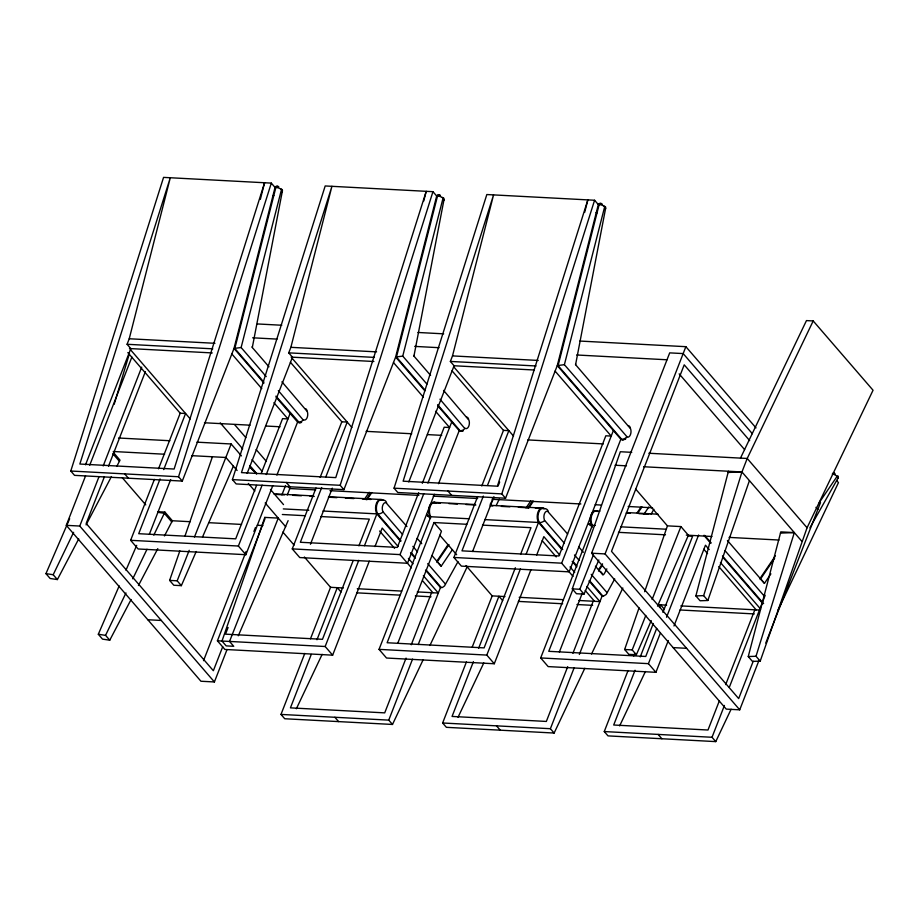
<?xml version="1.0" encoding="UTF-8"?>
<svg xmlns="http://www.w3.org/2000/svg" width="919" height="919" viewBox="0 0 919 919"><rect width="100%" height="100%" fill="white"/><g stroke="black" fill="none" stroke-linecap="round" stroke-linejoin="round"><path stroke-width="1.38" d="M837.554 478.179A5.457 1.987 18.6 0 0 838.312 477.581L838.346 477.03A1.275 0.724 -87 0 0 837.278 476.088L819.277 502.567M268.968 366.807L252.311 347.52L282.42 190.796A1.275 0.724 -87 0 0 281.513 189.44L280.513 188.877L281.513 189.44L241.123 347.531L266.234 376.606M430.597 375.389L413.941 356.101L444.049 199.366A1.275 0.724 -87 0 0 443.142 198.022L442.142 197.447A5.457 2.55 24.2 0 0 438.007 196.069L436.686 196.011L432.952 191.68L325.188 185.96L232.427 479.603L236.16 483.934L343.924 489.643L395.629 357.02L436.686 196.011A4.181 2.355 -87 0 1 439.638 195.414M603.783 206.028L604.702 206.614L564.392 364.682L627.309 437.134A5.376 3.033 -87 0 0 630.434 434.676A5.376 3.033 -87 0 0 630.572 428.759L575.581 364.671L605.69 207.947A1.275 0.724 -87 0 0 604.782 206.591L603.783 206.028A5.457 2.55 24.2 0 0 599.636 204.65L598.326 204.581L594.582 200.25L486.829 194.541L394.056 488.173L397.801 492.504L505.553 498.224L557.27 365.59L598.326 204.581A4.181 2.355 -87 0 1 600.808 203.581M838.323 477.581L809.915 527.805M85.524 464.796L130.82 348.611L127.086 344.28L129.234 338.755L170.291 177.746L79.85 464.038L174.128 469.046L264.58 182.755L260.33 199.4M247.154 473.377L292.46 357.181L288.715 352.85L290.875 347.325L331.931 186.327L241.479 472.619L335.768 477.616L426.221 191.324L423.739 201.043M426.933 384.108L402.752 356.112L443.061 198.044L442.142 197.447M534.088 370.001L454.089 365.762L450.356 361.431L452.504 355.906L493.56 194.897L403.119 481.188L497.397 486.197L587.85 199.894L584.668 212.392M749.433 480.626L707.848 600.486L700.071 600.762L695.878 595.914L728.434 471.24M760.208 661.117L752.431 661.393L748.25 656.545L780.794 531.871L794.326 532.595L756.015 656.269L760.208 661.117L807.066 527.759L873.05 390.242L813.2 320.949L806.468 320.593L740.484 458.11M114.186 404.268L129.476 353.424M457.984 561.67L444.543 585.908L442.395 587.494L440.465 587.505L425.497 570.182M614.731 578.947L606.184 594.478L603.415 596.155L602.094 596.075L589.01 580.911M707.848 600.486L703.655 595.638L741.955 471.964L747.216 458.466L813.2 320.949M277.998 186.844A4.181 2.355 -87 0 0 275.057 187.442L234 348.439L182.284 481.074L74.531 475.353L70.786 471.022L163.559 177.39L271.312 183.111L275.057 187.442L276.366 187.499A5.457 2.55 24.2 0 1 280.513 188.877M182.284 481.074L178.55 476.743L271.312 183.111M343.924 489.643L340.179 485.312L432.952 191.68M505.553 498.224L501.82 493.894L594.582 200.25M196.218 551.503L181.353 585.656L173.817 585.254L169.624 580.406L179.86 550.837M184.972 536.053L212.415 456.766M598.866 559.97L584.013 594.122L576.466 593.72L572.284 588.872L620.336 451.734L631.744 452.343M651.238 620.601L636.373 654.753L628.837 654.351L624.644 649.503L639.061 607.838M644.644 591.71L667.435 525.863L635.649 489.046M226.901 649.905L214.403 681.955L200.939 681.243L66.283 525.335L85.547 475.916M89.717 465.232L131.888 357.054M214.403 681.955L79.758 526.047L99.022 476.639M103.181 465.956L141.721 367.118M104.364 476.846L86.191 523.474L213.357 670.721L222.708 646.735M108.522 466.186L145.397 371.598M272.759 485.726L245.867 554.697L138.114 548.976L130.636 540.315L154.381 479.419M158.516 468.828L180.193 413.217L127.821 352.586M160.067 478.937L138.712 533.698L235.701 538.844L256.527 485.416M163.708 469.586L185.581 413.504L180.193 413.217M149.326 534.341L170.67 479.592M196.93 442.165L231.151 443.98L194.46 537.041M261.214 473.4L282.558 418.639L287.946 418.926L273.919 402.694M245.867 554.697L238.389 546.035L262.133 485.129M266.269 474.537L290.105 413.401M203.524 660.681L246.12 551.434M253.908 531.446L255.471 527.46M276.895 475.123L297.584 422.062L276.079 397.169M369.3 561.164L332.644 655.167L224.891 649.457L217.412 640.796L264.982 518.775M228.096 627.493L225.488 634.167L322.477 639.314L353.195 560.521M281.926 494.859L285.556 485.542M287.302 494.985L289.91 488.311M238.297 635.776L288.129 520.636M434.4 494.307L407.508 563.267L299.755 557.557L292.265 548.896L316.021 487.989M320.145 477.398L341.822 421.787L290.393 362.235M321.696 487.518L300.352 542.267L397.33 547.414L418.685 492.664M325.866 476.835L347.21 422.074L341.822 421.787M310.438 544.255L332.31 488.161M423.165 659.716L392.493 724.459L284.741 718.75L280.996 714.419L304.786 653.409M310.473 638.82L330.633 587.092M311.254 654.443L290.427 707.86L384.716 712.868L406.06 658.107M316.975 639.75L337.284 587.666L341.029 591.997M358.927 545.829L369.335 519.12L320.846 516.547M332.644 655.167L325.165 646.505L358.778 560.303M364.464 545.714L376.882 513.882A8.282 4.664 -87 0 1 376.434 503.336A8.282 4.664 -87 0 1 382.27 500.062M374.975 546.598L382.201 528.069L398.099 546.472M408.794 481.947L454.089 365.762M422.326 483.314L444.199 427.22L449.586 427.507L435.56 411.264M411.413 567.839L400.029 554.605L423.774 493.71M427.898 483.118L451.734 421.982M438.535 483.693L459.213 430.643L437.708 405.738M530.929 569.734L494.284 663.748L386.531 658.027L379.042 649.365L430.758 516.731A8.282 4.664 -87 0 1 430.31 506.185A8.282 4.664 -87 0 1 436.146 502.923M466.795 524.289L433.986 522.543L387.129 642.749L484.106 647.884L515.352 567.758M397.732 643.392L441.465 531.205L433.986 522.543M411.264 644.759L431.574 592.675M392.493 724.459L388.748 720.128L412.539 659.118M418.225 644.529L440.465 587.505M564.392 364.682L557.27 365.59L620.853 439.213L569.137 571.848L461.384 566.127L453.906 557.465L477.65 496.559M481.786 485.967L503.463 430.368L452.033 370.817M483.337 496.088L461.981 550.849L558.97 555.984L605.828 435.79L611.215 436.077L555.11 371.115M487.495 485.404L508.85 430.643L503.463 430.368M472.596 551.492L493.94 496.742M498.109 486.048L499.672 482.05M584.806 668.285L554.134 733.04L446.37 727.32L442.636 722.989L466.415 661.979M472.102 647.39L492.274 595.661M473.411 661.68L452.056 716.441L546.346 721.438L567.701 666.689M478.615 648.332L498.925 596.247L502.659 600.578M520.556 554.398L530.975 527.69L482.475 525.117M494.284 663.748L486.806 655.086L520.418 568.872M526.105 554.283L538.511 522.452A8.282 4.664 -87 0 1 538.063 511.906A8.282 4.664 -87 0 1 543.899 508.632M536.616 555.179L543.841 536.639L559.74 555.042M573.054 576.408L561.658 563.186L613.375 430.551M668.308 640.543L655.913 672.317L548.161 666.597L540.682 657.935L592.387 525.312A8.282 4.664 -87 0 1 591.939 514.766A8.282 4.664 -87 0 1 597.775 511.492M573.238 588.551L548.758 651.318L645.747 656.465L656.683 628.412M758.979 660.405L739.715 709.824L726.251 709.112L591.595 553.204L669.698 352.873L683.173 353.585L752.362 433.711M559.372 651.962L582.278 593.203M739.715 709.824L605.07 553.916L685.861 346.681L579.832 341.052M572.905 653.329L593.214 601.244M554.134 733.04L550.389 728.71L574.18 667.699M579.349 654.431L602.094 596.075M731.099 709.238L715.763 741.61L608.01 735.889L604.265 731.558L628.056 670.548M633.742 655.959L634.776 653.306M635.04 670.261L613.697 725.011L707.986 730.019L719.439 700.634M640.244 656.901L653.271 623.519M659.52 607.482L660.554 604.817L664.299 609.148M662.921 612.387L692.604 536.271L688.331 536.041M655.913 672.317L648.435 663.656L660.336 633.157M666.539 617.235L698.601 535.007M673.983 625.977L705.47 545.208L709.215 549.539M725.688 684.609L754.844 609.814M729.353 687.205L765.194 595.282M715.763 741.61L712.018 737.279L724.436 705.447M753.212 661.278L738.669 698.578L611.503 551.343L684.218 364.832L749.674 440.615M765.757 643.047L820.518 502.59M181.353 585.656L177.172 580.808L189.222 550.309M584.013 594.122L579.82 589.274L593.444 554.789M636.373 654.753L632.192 649.905L645.804 615.42M652.099 599.51L680.91 526.576L667.435 525.863M78.735 538.879L57.38 579.567L50.143 578.488L45.95 573.64L69.66 518.73M131.095 599.51L109.752 640.198L102.503 639.119L98.31 634.271L119.194 585.897M125.972 570.205L136.69 545.369M202.502 537.064L233.369 466.14M657.522 606.161L688.388 535.237L680.91 526.576M296.377 708.744L322.144 654.351M429.92 645.471L467.334 566.472M496.168 505.611L499.235 499.143M458.018 717.314L483.785 662.932M591.549 654.041L622.841 587.999M619.647 725.895L645.414 671.502M777.727 610.825L838.45 482.624L836.589 480.453M116.77 466.415L120.01 460.132L113.462 452.55M158.125 511.734L164.892 512.09L153.806 535.134M164.455 535.938L172.37 520.751L164.892 512.09M57.38 579.567L53.199 574.72L73.612 532.319M109.752 640.198L105.559 635.351L125.972 592.95M132.773 578.821L147.006 549.263M252.311 347.52L252.197 346.578M413.941 356.101L413.998 355.389M575.581 364.671L575.639 363.958M86.076 524.898L111.429 476.582M138.436 585.529L157.792 548.654M490.137 504.439L493.629 498.213M651.066 514.249L653.869 509.275M364.383 499.362L369.22 492.239M366.13 499.672L370.954 492.561M366.945 499.718L371.781 492.607M436.87 561.176L448.139 544.565M436.893 562.405L448.966 544.611M431.93 555.501L441.177 566.207L452.47 549.573M526.024 507.943L530.86 500.809M527.759 508.253L532.595 501.131M528.586 508.287L533.411 501.177M598.51 569.746L602.531 563.818M637.143 512.825L641.163 506.886M602.542 565.047L598.522 570.975C604.426 571.549 601.164 580.371 606.85 568.85M637.958 512.859L641.99 506.932M643.943 514.192L648.78 507.07M760.139 578.315L775.441 555.788M760.151 579.544L774.648 558.201M727.434 540.498L764.447 583.358L770.903 573.858M303.201 419.96L278.319 390.598M439.948 399.179L464.83 428.53A5.48 4.204 -51.2 0 1 460.534 430.712L459.213 430.643A8.282 4.664 -87 0 0 462.406 430.85M626.689 436.824L626.471 437.111A5.48 4.204 -51.2 0 1 622.174 439.293L620.853 439.213A8.282 4.664 -87 0 0 622.967 439.799M406.945 526.564L385.969 502.682A5.376 3.033 -87 0 0 382.844 505.14A5.376 3.033 -87 0 0 382.706 511.056L382.832 512.17A5.48 3.538 -32.1 0 1 378.191 513.951L322.994 511.021M567.655 534.065L547.598 511.263A5.376 3.033 -87 0 0 544.473 513.721A5.376 3.033 -87 0 0 544.335 519.626L544.473 520.74A5.48 3.538 -32.1 0 1 539.832 522.532L484.635 519.591M241.123 347.531L234 348.439L263.925 383.085M402.752 356.112L395.629 357.02L424.624 390.575M728.066 472.458L741.955 471.964L801.805 541.257M780.438 533.089L794.326 532.595M695.878 595.914L703.655 595.638M748.25 656.545L756.015 656.269M379.432 499.913L383.591 500.12A5.48 4.204 -51.2 0 1 386.531 502.693L386.589 502.992M469.035 518.764L429.437 516.673A5.48 3.538 -32.1 0 1 426.83 514.502M595.225 525.461L591.066 525.243A5.48 3.538 -32.1 0 1 588.585 523.566M257.412 323.947L281.777 325.246M417.904 332.471L443.693 333.838M252.656 337.801L277.033 339.1M414.676 346.394L439.041 347.692M576.684 354.987L667.01 359.777M129.234 338.755L214.954 343.304M290.875 347.325L376.583 351.874M452.504 355.906L538.224 360.443M127.086 344.28L212.794 348.829M288.715 352.85L374.435 357.399M450.356 361.431L536.064 365.98M129.476 348.542L212.255 352.93M291.105 357.112L373.884 361.5M204.466 422.763L250.106 425.187M265.798 426.025L280.054 426.772M366.107 431.344L411.746 433.757M427.427 434.595L441.694 435.353M527.736 439.914L603.323 443.923M648.848 453.251L747.216 458.466L807.066 527.759M118.528 438.007L169.843 440.729M615.075 465.232L626.482 465.83M643.587 466.737L741.955 471.964M113.255 451.505L164.581 454.227M191.669 455.663L225.89 457.478L237.113 470.471M70.786 471.022L178.55 476.743M232.427 479.603L340.179 485.312M394.056 488.173L501.82 493.894M315.619 489.907L289.818 488.54L287.946 486.369M329.967 490.666L418.857 495.387M433.194 496.145L477.639 498.5M491.975 499.258L580.865 503.98M595.202 504.738L600.934 505.036M628.182 506.484L652.547 507.782M273.816 493.836L313.517 495.938M329.117 496.765L380.156 499.476M434.032 502.337L475.146 504.52M490.746 505.347L541.785 508.046M595.673 510.907L599.923 511.136M626.861 512.561L658.05 514.215M275.93 494.422L284.43 494.87M292.943 495.318L301.443 495.778M309.956 496.226L314.206 496.455M328.382 497.202L336.894 497.65M345.406 498.109L353.907 498.557M362.419 499.006L370.92 499.465M433.527 503.038A5.48 4.204 -51.2 0 1 434.825 502.842L440.396 503.141M448.909 503.601L457.409 504.049M465.922 504.497L475.847 505.025M490.022 505.783L492.86 505.932M501.36 506.38L509.873 506.828M518.373 507.277L526.886 507.736M535.398 508.184L544.714 508.678A8.282 4.664 -87 0 0 538.879 511.952A8.282 4.664 -87 0 0 539.327 522.497L562.704 549.562M626.138 512.997L630.388 513.227M638.9 513.675L648.825 514.203M283.305 508.908L308.818 510.263M620.75 526.817L666.114 529.218M686.321 535.122L711.984 536.489M729.089 537.397L778.99 540.039M282.34 514.502L305.154 515.708M618.441 532.331L665.505 534.824M171.681 520.717L190.21 521.705M208.751 522.681L241.536 524.427M257.217 525.254L262.926 525.565M66.283 525.335L79.758 526.047M591.595 553.204L605.07 553.916M130.636 540.315L238.389 546.035M292.265 548.896L400.029 554.605M453.906 557.465L561.658 563.186M572.284 588.872L579.82 589.274M343.35 587.988L330.553 587.31L304.373 556.994M357.284 588.723L401.637 591.078M417.283 591.916L438.306 593.031L423.349 575.708M504.979 596.569L492.182 595.88L466.002 565.564M519.201 597.316L563.278 599.659M578.913 600.486L599.946 601.6L586.85 586.448M658.084 604.691L666.62 605.139M680.841 605.897L760.231 610.101M169.624 580.406L177.172 580.808M356.744 592.835L399.604 595.11M415.319 595.937L431.034 596.776M518.373 601.405L562.658 603.76M576.948 604.518L592.663 605.345M680.014 609.975L754.304 613.926M147.821 619.739L161.296 620.463M673.133 647.608L686.608 648.32M624.644 649.503L632.192 649.905M217.412 640.796L325.165 646.505M379.042 649.365L486.806 655.086M540.682 657.935L648.435 663.656M280.996 714.419L388.748 720.128M442.636 722.989L550.389 728.71M604.265 731.558L712.018 737.279M157.838 512.331L164.317 513.296L171.796 521.958M45.95 573.64L53.199 574.72M98.31 634.271L105.559 635.351M761.277 579.705L764.447 583.358M438.007 562.566L441.177 566.207M465.06 428.243L465.68 428.553A5.376 3.033 -87 0 0 468.805 426.094A5.376 3.033 -87 0 0 468.943 420.19L443.555 390.38M303.419 419.673L304.04 419.983A5.376 3.033 -87 0 0 307.164 417.525A5.376 3.033 -87 0 0 307.302 411.609L281.926 381.81M837.025 476.433L836.772 476.18A5.491 3.389 35.3 0 0 832.292 474.032M685.861 346.681L755.992 427.886M815.957 507.334L817.818 509.494M679.164 373.861L744.62 449.644M724.976 550.607L764.022 595.834M704.712 535.398L711.249 542.98M722.472 555.972L763.62 603.611M703.885 535.352L710.433 542.934M722.587 557.006L762.793 603.565M720.439 562.531L760.645 609.09M703.828 549.263L707.561 553.594M718.784 566.586L756.188 609.894M453.676 366.773L513.526 436.065M589.389 523.899L592.181 527.127M578.752 546.931L583.381 552.285M595.409 566.207L602.818 574.789M544.737 520.499L564.266 543.118M574.49 554.95L579.142 560.337M591.227 574.329L607.034 592.64M425.44 390.621L396.457 357.066L437.513 196.057A4.181 2.355 -87 0 1 440.454 195.46M437.593 404.705L460.04 430.678A8.282 4.664 -87 0 0 463.222 430.896M572.996 561.475L576.73 565.805M589.826 580.957L602.921 596.121M538.511 522.452L561.888 549.516M572.181 561.429L576.856 566.839M393.481 362.546L423.395 397.192M570.021 566.954L574.697 572.365M542.187 540.682L556.213 556.925M585.208 590.492L594.559 601.313M447.944 491.033L451.677 495.364M658.142 734.419L661.887 738.75M292.047 358.192L351.885 427.484M430.54 518.557L426.83 514.502M439.822 535.249L456.651 554.743M417.123 538.35L421.752 543.715M383.108 511.929L402.625 534.536M412.861 546.38L417.513 551.768M427.737 563.611L445.405 584.059M263.799 382.051L234.816 348.485L275.872 187.476A4.181 2.355 -87 0 1 278.825 186.879M275.964 396.123L298.905 422.143A5.48 4.204 -51.2 0 0 303.201 419.96M401.075 540.992L377.698 513.916A8.282 4.664 -87 0 1 377.249 503.371A8.282 4.664 -87 0 1 383.085 500.108M411.356 552.893L415.101 557.224M426.324 570.217L441.281 587.54M376.882 513.882L400.259 540.946M410.54 552.859L415.216 558.27M231.841 353.964L261.766 388.611M408.392 558.384L413.068 563.795M379.616 531.033L394.584 548.356M422.637 580.831L432.918 592.744M286.303 482.464L290.048 486.794M496.513 725.849L500.246 730.18M234.644 424.658L245.867 437.651M256.148 449.563L266.441 461.464M220.238 422.866L242.685 448.84M252.036 459.672L262.317 471.585M231.151 443.98L241.433 455.893M249.853 465.634L256.401 473.216M270.427 489.459L283.512 504.611M248.325 483.463L254.873 491.045M265.166 502.946L285.729 526.771M130.406 349.622L190.256 418.915M282.868 532.09L294.08 545.082M112.888 453.745L119.436 461.327M124.674 473.882L128.407 478.213M334.872 717.268L338.617 721.599M122.376 477.811L145.753 504.887M605.598 208.475L605.632 208.556A5.491 0.988 10.2 0 1 605.219 208.877M443.957 199.905L443.992 199.974A5.491 0.988 10.2 0 1 443.578 200.308M282.328 191.324L282.363 191.405A5.491 0.988 10.2 0 1 281.616 191.795M548.218 511.573L548.161 511.263A5.48 4.204 -51.2 0 0 545.22 508.701M630.17 427.886L630.158 427.634A5.48 3.538 -32.1 0 0 628.148 425.566M468.541 419.317L468.529 419.053A5.48 3.538 -32.1 0 0 466.507 416.996M306.9 410.736L306.889 410.483A5.48 3.538 -32.1 0 0 305.407 408.599M250.117 467.059A249.761 140.63 -87 0 1 256.608 474.101M250.29 467.518A249.29 140.366 -87 0 1 254.023 471.447M251.163 467.909A250.887 141.262 -87 0 1 255.792 473.032M251.496 468.231A250.565 141.089 -87 0 1 255.206 472.297M250.359 467.415A251.358 141.537 -87 0 1 253.162 470.459M300.766 422.281A8.282 4.664 -87 0 1 297.584 422.062L298.399 422.108A8.282 4.664 -87 0 0 301.593 422.315M625.058 438.627A8.282 4.664 -87 0 1 624.035 439.42M625.873 438.673A8.282 4.664 -87 0 1 624.863 439.466M623.783 439.845A8.282 4.664 -87 0 1 621.669 439.259L558.086 365.636L599.142 204.627A4.181 2.355 -87 0 1 602.485 204.615M591.572 525.266A8.282 4.664 -87 0 1 591.124 514.72A8.282 4.664 -87 0 1 596.959 511.446M833.924 473.365A4.181 2.355 -87 0 1 834.314 473.94M833.246 472.791A4.181 2.355 -87 0 1 835.13 473.986M429.943 516.696A8.282 4.664 -87 0 1 429.483 506.151A8.282 4.664 -87 0 1 435.319 502.877M264.787 517.397L221.996 641.037L226.177 645.885L233.725 646.287L229.532 641.439L278.25 518.109L264.787 517.397M273.644 195.644L272.966 195.621L273.644 195.644M435.284 204.213L434.607 204.19L435.284 204.213M596.913 212.794L596.236 212.771L596.913 212.794"/></g></svg>
